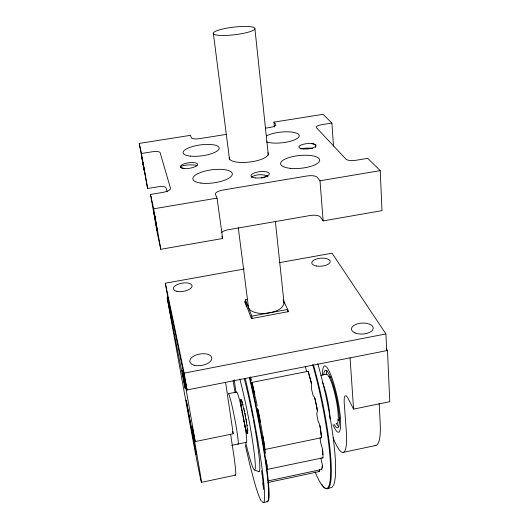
<?xml version="1.0" encoding="UTF-8"?>
<svg xmlns="http://www.w3.org/2000/svg" width="529" height="529" viewBox="0 0 529 529"><rect width="100%" height="100%" fill="white"/><g stroke="black" fill="none" stroke-linecap="round" stroke-linejoin="round"><path stroke-width="0.79" d="M267.548 477.78L267.39 476.027M262.675 435.817L263.495 439.592A68.631 5.753 78.9 0 1 264.751 447.713L264.784 449.485M319.456 469.593A3.353 0.476 77.8 0 1 319.569 470.916L319.529 471.379A3.353 0.476 77.8 0 1 319.404 471.518L267.853 482.527M254.998 396.333L253.404 388.286M311.317 383.28L310.873 381.144A68.076 9.899 78.4 0 0 308.718 373.157A3.465 0.542 78.6 0 0 307.785 371.411M260.519 423.187L257.544 408.309M322.379 465.355L321.963 467.623M275.384 221.525L284.093 303.487C281.514 311.065 271.932 312.56 264.989 313.386A18.019 8.53 -6.7 0 1 249.979 309.855L248.551 307.838L238.275 227.682M334.156 483.757L333.541 485.351M332.106 487.328L327.391 488.71M264.824 449.505L321.288 437.741M263.468 502.55L267.304 501.697M268.223 480.874L321.645 469.474A3.419 0.496 77.7 0 0 321.731 469.375A68.076 9.899 78.4 0 0 322.419 466.704A3.445 0.509 77.7 0 0 322.022 463.305L321.222 459.754A3.465 0.516 77.8 0 1 320.885 457.902M201.43 482.349L235.405 475.154M343.242 452.368L375.762 445.491M231.748 445.339L246.137 442.356A25.736 1.818 79 0 0 243.757 419.371A25.736 1.818 79 0 0 236.741 392.022L228.435 393.675A25.769 1.567 79.1 0 1 235.193 421.117A25.769 1.567 79.1 0 1 237.819 444.082M168.811 297.629L167.184 297.926L185.203 397.451A55.426 0.655 79.5 0 0 199.162 472.185A55.426 0.655 79.5 0 0 197.978 460.819L192.139 426.83L195.227 441.576L233.243 433.78L225.579 382.355M333.085 437.695A54.236 9.548 78.1 0 0 346.217 429.984L344.273 403.759A18.647 3.577 77.7 0 1 348.267 398.76L353.577 409.122L389.78 401.696L387.493 350.489L386.606 349.12M320.891 375.299L326.545 374.175A25.379 4.463 78.1 0 1 336.325 400.565A25.379 4.463 78.1 0 1 336.087 423.762M195.227 441.576L186.228 390.111L387.493 350.489M307.891 371.358L251.804 382.441L252.386 383.981M244.226 269.003L165.332 283.213L167.905 297.807L187.101 389.952L184.165 373.143L385.912 333.931L386.666 350.634M247.784 299.381L245.423 299.817L251.797 316.17L287.597 309.458L287.849 311.872M279.193 262.701L332.06 253.179L385.912 333.931M226.293 134.392L199.446 138.664A7.214 2.083 -7.6 0 1 191.438 137.805L190.387 135.338L139.22 143.432L141.448 153.496L152.2 151.777A7.558 2.255 -8.6 0 1 160.075 152.484L170.477 188.198A8.524 2.87 -8.7 0 1 162.82 192.404L150.507 194.447L157.384 233.573L160.79 249.311L222.63 238.5L217.055 198.124L215.475 194.401A8.762 3.075 -7.4 0 1 222.775 190.076L306.873 175.998A8.656 2.989 -5.3 0 1 317.288 177.308L320.005 180.779L323.159 220.917L382.004 210.628L380.232 170.629L367.741 158.336L356.182 160.254A8.285 2.698 -4.4 0 1 346.244 159.427L316.487 127.734A7.346 2.142 -5.2 0 1 321.718 124.685L331.895 123.059L333.495 146.123M150.507 194.447L153.681 208.803L217.055 198.124M320.005 180.779L380.232 170.629M139.22 143.432L147.637 188.503L158.171 186.757A7.413 2.486 -8.8 0 1 165.927 187.65L167.151 191.855M274.432 127.046L273.929 122.12L323.04 114.35L331.895 123.059M265.34 128.19L270.22 127.41A7.128 2.037 -6.2 0 0 275.748 124.427L273.929 122.12M310.873 381.144A3.485 0.549 78.5 0 1 311.469 385.046L311.436 387.235A3.498 0.549 78.4 0 0 311.912 390.673L312.546 393.384A3.505 0.549 78.4 0 0 313.492 396.023L314.239 396.862A3.518 0.549 78.3 0 1 314.768 397.993L317.096 408.864A3.531 0.549 78.2 0 1 317.294 411.992L316.884 412.812A3.531 0.549 78.1 0 0 317.003 415.45L317.46 418.168A3.531 0.549 78.1 0 0 318.379 421.646L319.311 423.881A3.538 0.549 78 0 1 320.31 427.842A68.076 9.899 78.4 0 1 321.387 435.922A3.531 0.542 78 0 1 321.156 437.675M254.27 469.858L258.959 471.762M323.159 220.917L320.462 217.088A8.464 3.28 -5.1 0 0 310.258 215.501L228.105 229.771A8.563 3.366 -7.5 0 0 221.519 232.608M260.665 499.978L261.273 501.016M319.873 425.68L321.143 433.952M283.108 299.95L288.669 311.568L251.454 318.564L244.848 301.497L245.059 303.117M267.079 469.454L322.948 457.797M258.112 410.266L258.41 411.509A68.631 5.753 78.9 0 1 259.005 414.491L259.15 415.239A68.631 5.753 78.9 0 1 259.865 418.975L260.46 422.44M221.83 236.45L222.63 238.5M263.072 437.404L263.826 441.669M314.768 397.993L315.046 398.932A3.518 0.549 78.3 0 1 315.304 399.997A68.076 9.899 78.4 0 1 315.919 402.953L316.071 403.693A68.076 9.899 78.4 0 1 316.805 407.39L316.931 407.793M308.182 371.689L310.84 381.409M232.588 431.413L233.243 433.78M321.586 468.839L321.731 469.375M250.554 376.846L251.493 380.563M252.029 382.791L252.465 384.292A68.631 5.753 78.9 0 1 254.35 392.406L254.766 394.522M266.001 459.179L266.867 464.283A68.631 5.753 78.9 0 1 267.112 466.743L267.152 467.219A68.631 5.753 78.9 0 1 267.31 469.051L267.29 469.719L267.238 469.289M252.439 384.451L253.398 388.491M245.205 444.73L250.277 466.479L255.104 484.465A86.115 6.474 79 0 0 260.612 499.845M255.309 396.948L257.193 405.783M257.94 409.472L258.112 410.286M165.332 283.213L184.165 373.143M167.184 297.926L184.515 385.601L185.176 388.524L182.121 370.234L186.228 390.111M316.785 407.766L317.367 410.868M283.828 302.026L284.093 303.487M143.306 165.808L141.951 157.801L144.834 173.724L143.577 166.245M260.724 423.874L263.032 437.126M153.681 208.803L160.79 249.311M141.448 153.496L147.637 188.503M235.061 392.558L233.117 380.615M263.72 441.365L264.897 449.147M230.637 434.302L233.52 453.419A55.135 2.817 79.2 0 1 234.982 474.837M264.936 449.445L265.465 453.254M267.555 477.019L267.667 478.037M245.423 299.817L246.335 306.873M213.432 33.836L229.573 159.798M251.797 316.17L252.102 318.59M261.584 470.638L262.133 475.009M321.004 433.707L321.447 437.41M266.464 461.328L266.629 462.796M254.925 28.91A21.021 3.835 -6.7 0 1 222.306 35.483A21.021 3.835 -6.7 0 1 225.076 28.5A21.021 3.835 -6.7 0 1 254.925 28.91L268.335 155.136M248.326 305.623L248.551 307.838M266.788 464.283L267.006 466.525M262.999 482.878L263.316 486.349M262.364 474.48L263.554 489.49M350.072 357.862L353.577 409.122M322.551 449.531L322.796 454.748M379.154 403.263L380.172 422.916A53.965 11.532 77.7 0 1 375.028 445.55M266.51 135.88A17.96 5.376 -6 0 1 293.145 132.27A17.96 5.376 -6 0 1 293.172 140.397A17.96 5.376 -6 0 1 266.53 141.884M267.892 152.669A19.652 6.196 -6.7 0 1 249.681 162.046A19.652 6.196 -6.7 0 1 229.322 157.318M183.702 168.341A8.649 1.825 -2.4 0 1 182.485 165.835A8.649 1.825 -2.4 0 1 194.586 165.068A8.623 3.63 -14 0 1 196.947 165.815M267.998 176.422A9.105 3.802 0.9 0 0 253.034 176.256A9.119 2.314 -13.4 0 0 251.553 177.526M267.621 175.727A9.119 2.314 -13.4 0 1 263.759 177.427M263.23 177.599A9.119 2.314 -13.4 0 1 261.597 178.068M311.687 143.65A8.49 3.604 -10.5 0 1 315.76 146.718M315.542 147.201A8.49 3.604 -10.5 0 1 315.383 147.446M300.809 148.887A8.464 1.66 -0.8 0 1 312.064 148.279A8.471 3.63 -10.4 0 1 312.93 148.404M156.134 225.235A9.449 1.395 83 0 1 155.539 221.281M155.473 220.699A9.449 1.395 83 0 1 155.308 218.98M155.235 217.875A9.449 1.395 83 0 1 155.169 216.321M143.954 169.306A7.988 1.118 83.5 0 1 143.187 163.097M319.404 471.518A68.076 9.899 78.4 0 1 318.967 471.405L318.855 471.359A68.076 9.899 78.4 0 1 318.736 471.306M322.624 457.843A3.491 0.522 77.8 0 0 322.988 457.274A68.076 9.899 78.4 0 0 322.961 455.436L322.948 454.96A68.076 9.899 78.4 0 0 322.855 452.487L322.802 451.455A3.511 0.529 77.8 0 0 322.042 447.415L321.103 444.221A3.518 0.536 77.9 0 1 320.369 440.545L320.164 438.31A3.518 0.536 77.9 0 1 320.138 437.827M306.86 371.609A3.439 0.536 78.7 0 1 306.542 370.743L305.855 368.534A3.432 0.536 78.7 0 1 305.345 366.452M241.369 408.461A17.477 1.283 79 0 1 241.885 401.815A17.477 1.283 79 0 1 246.95 425.7A17.477 1.283 79 0 1 246.13 430.943L245.945 430.322A17.477 1.283 79 0 1 244.715 425.62M244.497 424.701A17.477 1.283 79 0 1 244.279 423.749M243.836 421.772A17.477 1.283 79 0 1 243.618 420.753M242.189 413.414A17.477 1.283 79 0 1 242.004 412.382M241.667 410.378A17.477 1.283 79 0 1 241.515 409.406M247.843 433A17.179 1.263 79 0 1 246.382 430.646L246.197 430.037A17.179 1.263 79 0 1 243.69 419.609M243.479 418.584A17.179 1.263 79 0 1 243.076 416.508M242.877 415.47A17.179 1.263 79 0 1 242.685 414.438M242.5 413.414A17.179 1.263 79 0 1 242.454 402.781M242.837 404.123A17.179 1.263 79 0 1 243.042 404.87M243.902 408.309A17.179 1.263 79 0 1 244.127 409.261M244.345 410.246A17.179 1.263 79 0 1 244.57 411.258M245.02 413.347A17.179 1.263 79 0 1 245.238 414.412M245.449 415.49A17.179 1.263 79 0 1 245.661 416.568M246.071 418.723A17.179 1.263 79 0 1 246.263 419.795M246.448 420.846A17.179 1.263 79 0 1 246.792 422.896M247.096 424.84A17.179 1.263 79 0 1 247.228 425.766M247.565 428.292A17.179 1.263 79 0 1 247.83 430.976M239.802 379.048A53.892 3.954 79 0 1 253.98 450.999A53.892 3.954 79 0 1 250.277 460.005L249.701 458.041A53.892 3.954 79 0 1 245.635 442.151M236.027 392.492A53.892 3.954 79 0 1 234.287 379.829M245.251 378.394A86.796 6.586 79 0 1 261.961 467.603A86.796 6.586 79 0 1 261.974 501.413M255.328 430.593A56.484 4.404 79 0 1 258.304 471.299M244.312 378.962A56.484 4.404 79 0 1 248.855 397.709M249.007 398.41A56.484 4.404 79 0 1 251.004 407.747M251.156 408.481A56.484 4.404 79 0 1 252.631 415.88M252.776 416.627A56.484 4.404 79 0 1 253.06 418.115M253.345 419.596A56.484 4.404 79 0 1 254.7 426.969M254.826 427.703A56.484 4.404 79 0 1 255.209 429.872M249.893 377.732A86.194 6.97 78.9 0 1 267.244 501.036M249.351 377.594A86.716 6.963 78.9 0 1 266.847 501.664M312.646 364.567A85.539 12.722 78.3 0 1 330.592 467.986A85.539 12.722 78.3 0 1 315.105 471.861M313.466 364.964A85.949 12.835 78.3 0 1 330.883 459.39A85.949 12.835 78.3 0 1 321.586 484.055M317.784 363.721A85.129 13.132 78.3 0 1 334.176 483.294M332.992 485.86A85.129 13.132 78.3 0 1 332.285 486.614M322.538 382.262A25.412 4.225 78.2 0 1 330.01 418.948M322.485 375.015A33.856 5.951 78.1 0 1 330.949 375.273A33.856 5.951 78.1 0 1 340.616 421.097A33.856 5.951 78.1 0 1 332.986 424.794M323.722 374.849A29.379 5.164 78.1 0 1 331.445 379.637A29.379 5.164 78.1 0 1 339.281 416.713A29.379 5.164 78.1 0 1 334.189 424.397M338.917 426.81A29.366 5.25 78.1 0 1 336.742 423.868M326.254 374.347A29.366 5.25 78.1 0 1 327.034 370.756M339.79 417.897A22.192 3.968 78.1 0 1 337.707 419.894M329.071 376.939A22.192 3.968 78.1 0 1 331.002 377.752M186.234 400.241L196.285 454.662L186.234 400.241M153.886 212.182L157.298 231.001L153.899 212.189M190.394 156.128A18.191 5.508 -7.6 0 0 219.079 148.828A18.191 5.508 -7.6 0 0 193.971 146.136A18.191 5.508 -7.6 0 0 190.394 156.128M201.046 183.1A19.904 6.599 -7.5 0 0 232.238 174.709A19.904 6.599 -7.5 0 0 204.485 171.237A19.904 6.599 -7.5 0 0 201.046 183.1M290.223 168.315A19.646 6.421 -5.6 0 0 319.701 160.247A19.646 6.421 -5.6 0 0 290.5 157.12A19.646 6.421 -5.6 0 0 290.223 168.315M302.998 148.94A8.583 2.671 -5.4 0 0 315.939 145.574A8.583 2.671 -5.4 0 0 303.229 144.278A8.583 2.671 -5.4 0 0 302.998 148.94M255.54 177.942A9.231 3.108 -6.5 0 0 269.321 173.869A9.231 3.108 -6.5 0 0 255.573 172.533A9.231 3.108 -6.5 0 0 255.54 177.942M184.555 168.493A8.742 2.771 -8 0 0 197.674 164.493A8.742 2.771 -8 0 0 184.786 163.633A8.742 2.771 -8 0 0 184.555 168.493M316.415 265.994A9.258 4.014 -4.8 0 0 330.235 261.557A9.258 4.014 -4.8 0 0 316.368 259.025A9.258 4.014 -4.8 0 0 316.415 265.994M176.924 291.34A9.476 4.179 -9.4 0 0 192.001 286.632A9.476 4.179 -9.4 0 0 179.245 283.795A9.476 4.179 -9.4 0 0 176.924 291.34M194.169 365.208A11.135 5.779 -9.8 0 0 211.739 359.065A11.135 5.779 -9.8 0 0 196.504 354.873A11.135 5.779 -9.8 0 0 194.169 365.208M355.032 332.906A10.884 5.488 -2.9 0 0 372.971 329.342A10.884 5.488 -2.9 0 0 359.046 323.464A10.884 5.488 -2.9 0 0 355.032 332.906"/></g></svg>
